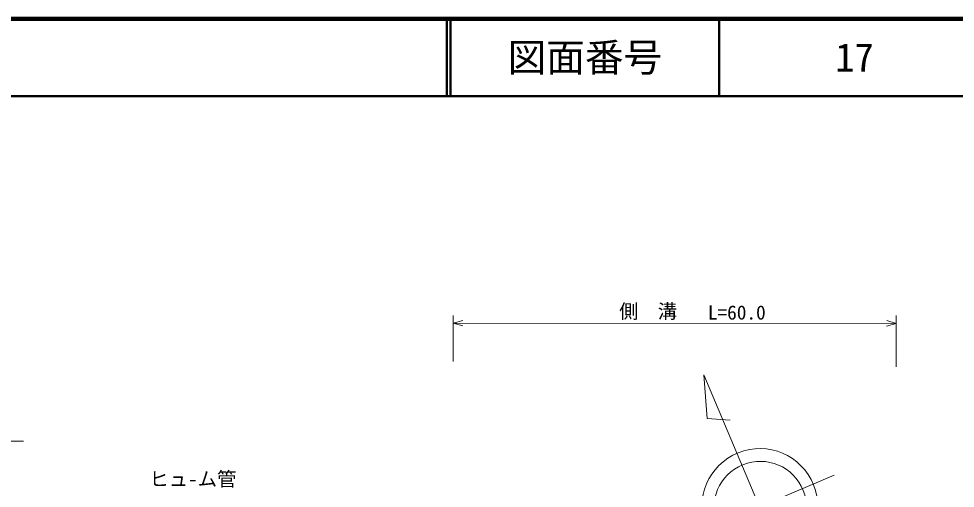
# Model space of a CAD drawing. Units: millimetres, scale not verified. Extents: x 40000 to 680000, y 20000 to 380000.
# Drawn here: x 453376 to 574535, y 319278 to 380000 of the extents above; entities that cross this region are included whole.
import ezdxf
from ezdxf.enums import TextEntityAlignment as Align

# ---------------------------------------------------------------- set-up
doc = ezdxf.new("R2010")
doc.units = ezdxf.units.MM
doc.header["$LTSCALE"] = 1000
for name, color, linetype, lineweight in [('M-BMK-SRVR', 3, 'Continuous', 13), ('M-STR-HTXT', 7, 'Continuous', 13), ('M-TTL', 2, 'Continuous', 140), ('M-TTL-LINE', 7, 'Continuous', 50)]:
    doc.layers.add(name, color=color, linetype=linetype, lineweight=lineweight)
doc.layers.add('M-TTL-TXT', color=7, linetype='Continuous')
doc.styles.add('ＭＳ ゴシック', font='')
doc.styles.get('ＭＳ ゴシック').set_extended_font_data('MS Gothic')

msp = doc.modelspace()

# ---------------------------------------------------------------- linework, layer by layer
at = {"layer": 'M-BMK-SRVR'}
for p, q in [((554881, 303541), (541994, 333947)), ((541994, 333947), (542427, 328298)), ((542427, 328298), (545421, 328105)), ((539559, 312793), (558888, 320986))]:
    msp.add_line(p, q, dxfattribs=at)
for centre, major_axis in [((549262, 316906), (-2807, 6954)), ((549316, 316757), (-2246, 5563))]:
    msp.add_ellipse(centre, major_axis=major_axis, ratio=0.999837, dxfattribs=at)
at = {"layer": 'M-STR-HTXT'}
for p, q in [((509562, 335682), (509564, 341640)), ((509564, 340640), (510814, 340989)), ((510813, 340289), (509564, 340640)), ((509564, 340640), (566909, 340606)), ((566909, 340606), (565659, 340257)), ((565660, 340957), (566909, 340606)), ((566909, 341606), (566906, 334964)), ((435115, 325399), (454007, 325388))]:
    msp.add_line(p, q, dxfattribs=at)
at = {"layer": 'M-TTL'}
msp.add_line((680000, 380000), (40000, 380000), dxfattribs=at)
at = {"layer": 'M-TTL-LINE'}
for p, q in [((508747, 380000), (508747, 370000)), ((509247, 380000), (509247, 370000)), ((543997, 380000), (543997, 370000)), ((40000, 370000), (680000, 370000))]:
    msp.add_line(p, q, dxfattribs=at)

# ---------------------------------------------------------------- texts
at = {"layer": 'M-STR-HTXT', "style": 'ＭＳ ゴシック'}
for s, p in [('側\u3000溝', (531047, 340704)), ('L=60.0', (542527, 340546)), ('ヒュ-ム管 ', (470281, 319015))]:
    msp.add_text(s, height=1833, rotation=359.966, dxfattribs=at).set_placement(p, align=Align.BOTTOM_LEFT)
at = {"layer": 'M-TTL-TXT', "style": 'ＭＳ ゴシック'}
for s, p in [('図面番号', (526622, 375000)), ('17', (561497, 375000))]:
    msp.add_text(s, height=3666, dxfattribs=at).set_placement(p, align=Align.MIDDLE_CENTER)

doc.saveas('drawing.dxf')
